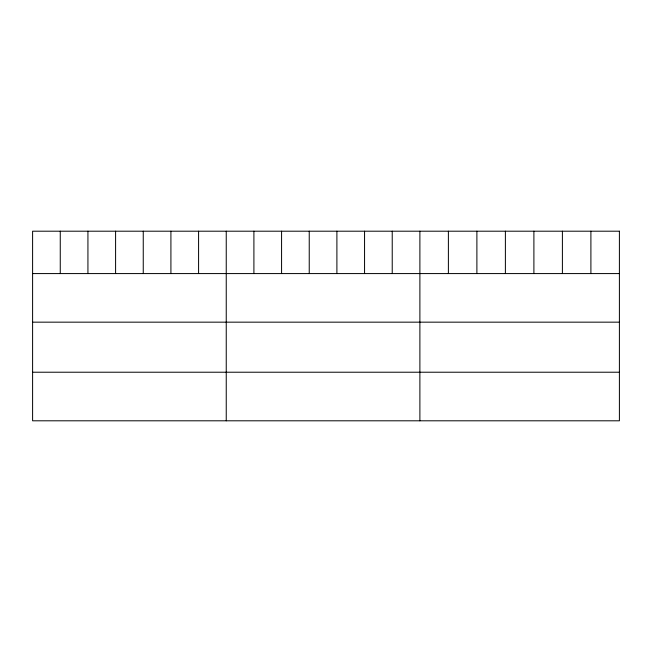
<?xml version="1.0" encoding="UTF-8"?>
<svg xmlns="http://www.w3.org/2000/svg" width="652" height="652" viewBox="0 0 652 652"><rect width="100%" height="100%" fill="white"/><g stroke="black" fill="none" stroke-linecap="round" stroke-linejoin="round"><path stroke-width="0.98" d="M32.6 273.579L619.4 273.579M32.6 322.161L619.4 322.161M32.6 372.219L619.4 372.219M590.899 231.199L590.899 273.579M562.399 231.199L562.399 273.579M533.898 231.199L533.898 273.579M505.39 231.199L505.39 273.579M476.889 231.199L476.889 273.579M448.389 231.199L448.389 273.579M419.888 231.199L419.888 420.801M392.227 231.199L392.227 273.579M364.558 231.199L364.558 273.579M336.897 231.199L336.897 273.579M309.235 231.199L309.235 273.579M281.574 231.199L281.574 273.579M253.905 231.199L253.905 273.579M226.244 231.199L226.244 420.801M198.583 231.199L198.583 273.579M170.914 231.199L170.914 273.579M143.253 231.199L143.253 273.579M115.591 231.199L115.591 273.579M87.93 231.199L87.93 273.579M60.261 231.199L60.261 273.579M619.4 231.199L32.6 231.199L32.6 420.801L619.4 420.801L619.4 231.199"/></g></svg>
